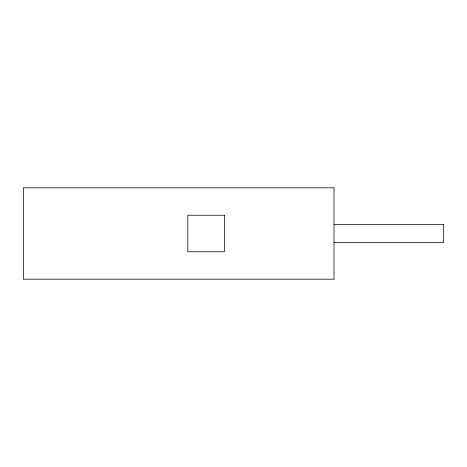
<?xml version="1.0" encoding="UTF-8"?>
<svg xmlns="http://www.w3.org/2000/svg" width="467" height="467" viewBox="0 0 467 467"><rect width="100%" height="100%" fill="white"/><g stroke="black" fill="none" stroke-linecap="round" stroke-linejoin="round"><path stroke-width="0.7" d="M334.004 224.364L443.65 224.364L443.65 242.636L334.004 242.636M334.004 187.816L23.35 187.816L23.35 279.184L334.004 279.184L334.004 187.816M224.364 215.229L187.816 215.229L187.816 251.771L224.364 251.771L224.364 215.229"/></g></svg>
